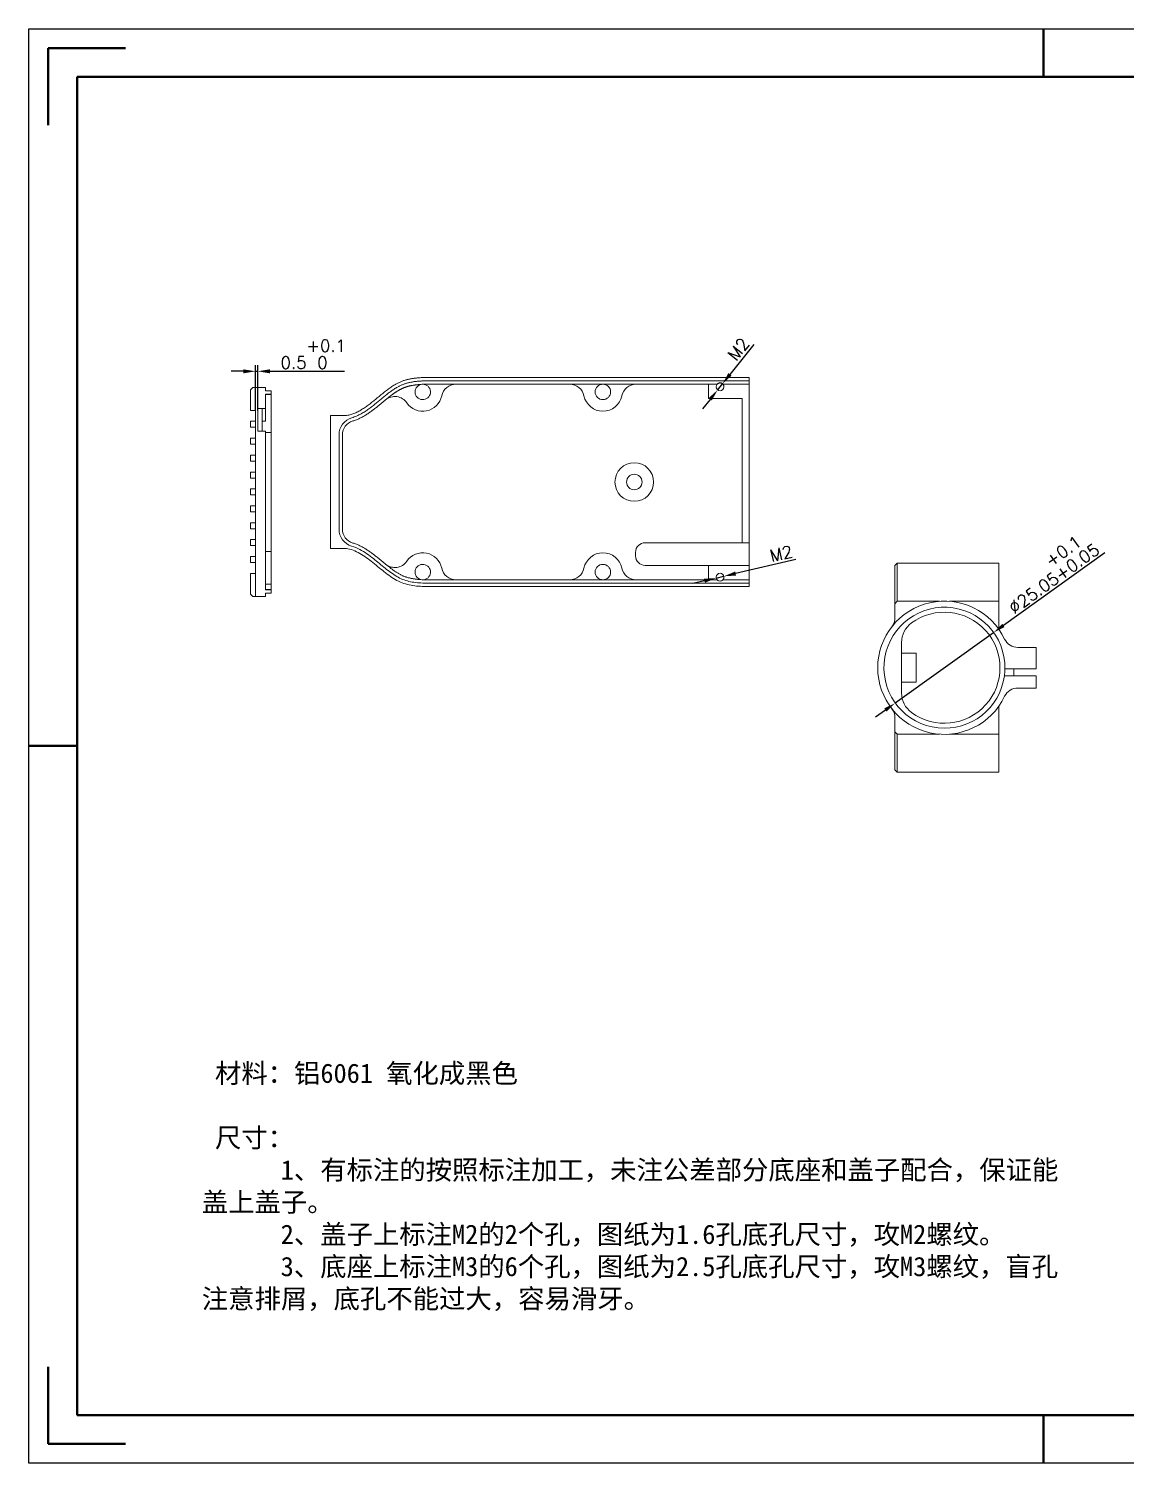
# Model space of a CAD drawing. Header units: millimetres. Extents: x 1827 to 2247, y 1064 to 1361.
# Drawn here: x 1826.6 to 2053.6, y 1064 to 1361 of the extents above; entities that cross this region are included whole.
import ezdxf

# ---------------------------------------------------------------- set-up
doc = ezdxf.new("R2010")
doc.units = ezdxf.units.MM
for name, color, linetype, lineweight in [('6标注层', 3, 'Continuous', 25), ('总内框线', 7, 'Continuous', 50), ('总外框线', 7, 'Continuous', 30)]:
    doc.layers.add(name, color=color, linetype=linetype, lineweight=lineweight)
doc.styles.get("Standard").update_dxf_attribs({"font": 'txt', "bigfont": 'gbcbig.shx'})
doc.dimstyles.new('ISO-25', dxfattribs={"dimtxt": 2.5, "dimasz": 2.5, "dimexe": 1.25, "dimexo": 0, "dimtad": 1, "dimdsep": 46, "dimtxsty": 'Standard', "dimcen": 2.5, "dimadec": 0, "dimazin": 0, "dimtfac": 1, "dimtmove": 0, "dimatfit": 3, "dimfxl": 1, "dimarcsym": 0})

# ---------------------------------------------------------------- blocks, each defined once
blk = doc.blocks.new('*D7')
at = {"layer": '6标注层', "color": 0, "lineweight": -2}
for p, q in [((1871.03, 1290.05), (1868.53, 1290.05)), ((1873.53, 1281.96), (1873.53, 1291.3)), ((1873.53, 1290.05), (1874.03, 1290.05)), ((1874.03, 1281.96), (1874.03, 1291.3)), ((1876.53, 1290.05), (1891.95, 1290.05))]:
    blk.add_line(p, q, dxfattribs=at)
at = {"layer": '6标注层', "color": 0}
for points in [[(1871.03, 1290.46), (1871.03, 1289.63), (1873.53, 1290.05)], [(1876.53, 1290.46), (1876.53, 1289.63), (1874.03, 1290.05)]]:
    blk.add_solid(points, dxfattribs=at)
at = {"layer": 'Defpoints', "color": 0}
for p in [(1874.03, 1290.05), (1873.53, 1281.96), (1874.03, 1281.96)]:
    blk.add_point(p, dxfattribs=at)
at = {"layer": '6标注层', "color": 0, "insert": (1885.49, 1293.59), "char_height": 2.5, "attachment_point": 5}
blk.add_mtext('0.5\\S+0.1^  0;', dxfattribs=at)
blk = doc.blocks.new('*D8')
at = {"layer": '6标注层', "color": 0, "lineweight": -2}
for p, q in [((1976.66, 1295.62), (1971.74, 1289.42)), ((1969.2, 1286.2), (1970.19, 1287.46)), ((1967.64, 1284.24), (1966.09, 1282.29))]:
    blk.add_line(p, q, dxfattribs=at)
blk.add_arc((1969.69, 1286.83), 0.8, 43.4325, 141.1264, dxfattribs=at)
at = {"layer": '6标注层', "color": 0}
for points in [[(1971.42, 1289.68), (1972.07, 1289.16), (1970.19, 1287.46)], [(1967.32, 1284.5), (1967.97, 1283.99), (1969.2, 1286.2)]]:
    blk.add_solid(points, dxfattribs=at)
at = {"layer": 'Defpoints', "color": 0}
for p in [(1969.2, 1286.2), (1970.19, 1287.46)]:
    blk.add_point(p, dxfattribs=at)
at = {"layer": '6标注层', "color": 0, "insert": (1973.51, 1294.66), "char_height": 2.5, "attachment_point": 5, "rotation": 51.6017}
blk.add_mtext('M2', dxfattribs=at)
blk = doc.blocks.new('*D9')
at = {"layer": '6标注层', "color": 0, "lineweight": -2}
for p, q in [((1985.38, 1251.09), (1972.91, 1248.18)), ((1968.91, 1247.25), (1970.47, 1247.61)), ((1966.48, 1246.68), (1964.05, 1246.11))]:
    blk.add_line(p, q, dxfattribs=at)
at = {"layer": '6标注层', "color": 0}
for points in [[(1972.81, 1248.59), (1973, 1247.77), (1970.47, 1247.61)], [(1966.38, 1247.09), (1966.57, 1246.28), (1968.91, 1247.25)]]:
    blk.add_solid(points, dxfattribs=at)
at = {"layer": 'Defpoints', "color": 0}
for p in [(1970.47, 1247.61), (1968.91, 1247.25)]:
    blk.add_point(p, dxfattribs=at)
at = {"layer": '6标注层', "color": 0, "insert": (1982.32, 1252.3), "char_height": 2.5, "attachment_point": 5, "rotation": 13.1328}
blk.add_mtext('M2', dxfattribs=at)
blk = doc.blocks.new('*D10')
at = {"layer": '6标注层', "color": 0, "lineweight": -2}
for p, q in [((2049.32, 1252.5), (2028.33, 1237.44)), ((2005.95, 1221.38), (2026.3, 1235.98)), ((2003.91, 1219.92), (2001.88, 1218.46))]:
    blk.add_line(p, q, dxfattribs=at)
at = {"layer": '6标注层', "color": 0}
for points in [[(2028.09, 1237.78), (2028.57, 1237.1), (2026.3, 1235.98)], [(2003.67, 1220.26), (2004.16, 1219.58), (2005.95, 1221.38)]]:
    blk.add_solid(points, dxfattribs=at)
at = {"layer": 'Defpoints', "color": 0}
for p in [(2026.3, 1235.98), (2005.95, 1221.38)]:
    blk.add_point(p, dxfattribs=at)
at = {"layer": '6标注层', "color": 0, "insert": (2037.78, 1248.58), "char_height": 2.5, "attachment_point": 5, "rotation": 35.6596}
blk.add_mtext('∅25.05\\S+0.1^ +0.05;', dxfattribs=at)

msp = doc.modelspace()

# ---------------------------------------------------------------- linework, layer by layer
at = {"linetype": 'Continuous', "lineweight": 18}
for p, q in [((1873.03, 1286.727), (1872.53, 1286.227)), ((1872.53, 1281.959), (1872.53, 1286.227)), ((1873.03, 1286.727), (1873.53, 1286.727)), ((1873.53, 1286.727), (1875.63, 1286.727)), ((1873.53, 1286.727), (1873.53, 1281.959)), ((1875.63, 1286.027), (1875.63, 1286.727)), ((1876.78, 1286.027), (1875.63, 1286.027)), ((1876.78, 1285.327), (1876.78, 1286.027)), ((1908.164, 1287.381), (1969.112, 1287.381)), ((1975.693, 1288.781), (1910.443, 1288.781)), ((1975.693, 1288.081), (1910.443, 1288.081)), ((1967.293, 1287.381), (1967.293, 1284.395)), ((1970.274, 1287.381), (1975.693, 1287.381)), ((1975.693, 1288.781), (1975.693, 1288.081)), ((1975.693, 1288.081), (1975.693, 1287.381)), ((1975.693, 1254.567), (1975.693, 1287.381)), ((1875.63, 1285.327), (1875.63, 1282.341)), ((1875.63, 1285.327), (1876.78, 1285.327)), ((1876.78, 1285.327), (1876.78, 1285.275)), ((1967.293, 1284.395), (1974.293, 1284.395)), ((1974.293, 1284.395), (1974.293, 1254.567)), ((1872.53, 1281.959), (1873.53, 1281.959)), ((1873.53, 1279.695), (1873.53, 1281.959)), ((1874.03, 1282.341), (1874.03, 1277.641)), ((1875.63, 1282.341), (1874.03, 1282.341)), ((1874.93, 1282.341), (1874.93, 1280.341)), ((1874.93, 1279.641), (1874.93, 1280.341)), ((1875.63, 1279.727), (1875.63, 1282.341)), ((1892.079, 1280.893), (1889.043, 1280.893)), ((1889.043, 1280.893), (1889.043, 1253.369)), ((1893.496, 1280.434), (1893.496, 1280.435)), ((1872.53, 1279.695), (1873.53, 1279.695)), ((1872.53, 1278.459), (1872.53, 1279.695)), ((1873.53, 1278.459), (1872.53, 1278.459)), ((1873.53, 1279.695), (1873.53, 1278.459)), ((1873.53, 1276.195), (1873.53, 1278.459)), ((1874.03, 1277.641), (1875.63, 1277.641)), ((1874.93, 1279.727), (1875.63, 1279.727)), ((1874.93, 1279.641), (1874.93, 1277.641)), ((1875.63, 1277.641), (1875.63, 1244.827)), ((1875.63, 1277.377), (1876.78, 1277.377)), ((1876.78, 1274.832), (1876.78, 1277.709)), ((1872.53, 1276.195), (1873.53, 1276.195)), ((1872.53, 1274.959), (1872.53, 1276.195)), ((1873.53, 1274.959), (1872.53, 1274.959)), ((1873.53, 1276.195), (1873.53, 1274.959)), ((1873.53, 1272.695), (1873.53, 1274.959)), ((1876.78, 1274.832), (1876.78, 1255.322)), ((1890.843, 1276.886), (1890.843, 1257.376)), ((1891.543, 1257.376), (1891.543, 1276.886)), ((1872.53, 1272.695), (1873.53, 1272.695)), ((1872.53, 1271.459), (1872.53, 1272.695)), ((1873.53, 1271.459), (1872.53, 1271.459)), ((1873.53, 1272.695), (1873.53, 1271.459)), ((1873.53, 1269.195), (1873.53, 1271.459)), ((1872.53, 1269.195), (1873.53, 1269.195)), ((1872.53, 1267.959), (1872.53, 1269.195)), ((1873.53, 1269.195), (1873.53, 1267.959)), ((1873.53, 1267.959), (1872.53, 1267.959)), ((1872.53, 1265.695), (1873.53, 1265.695)), ((1872.53, 1264.459), (1872.53, 1265.695)), ((1873.53, 1265.695), (1873.53, 1267.959)), ((1873.53, 1265.695), (1873.53, 1264.459)), ((1873.53, 1264.459), (1872.53, 1264.459)), ((1873.53, 1262.195), (1873.53, 1264.459)), ((1872.53, 1262.195), (1873.53, 1262.195)), ((1872.53, 1260.959), (1872.53, 1262.195)), ((1873.53, 1260.959), (1872.53, 1260.959)), ((1873.53, 1262.195), (1873.53, 1260.959)), ((1873.53, 1258.695), (1873.53, 1260.959)), ((1872.53, 1258.695), (1873.53, 1258.695)), ((1872.53, 1257.459), (1872.53, 1258.695)), ((1873.53, 1257.459), (1872.53, 1257.459)), ((1873.53, 1258.695), (1873.53, 1257.459)), ((1873.53, 1255.195), (1873.53, 1257.459)), ((1872.53, 1255.195), (1873.53, 1255.195)), ((1872.53, 1253.959), (1872.53, 1255.195)), ((1873.53, 1253.959), (1872.53, 1253.959)), ((1873.53, 1255.195), (1873.53, 1253.959)), ((1873.53, 1251.695), (1873.53, 1253.959)), ((1876.78, 1252.445), (1876.78, 1255.322)), ((1889.043, 1253.369), (1892.079, 1253.369)), ((1954.193, 1254.567), (1974.293, 1254.567)), ((1974.293, 1254.567), (1975.693, 1254.567)), ((1975.693, 1249.867), (1975.693, 1254.567)), ((1872.53, 1251.695), (1873.53, 1251.695)), ((1872.53, 1250.459), (1872.53, 1251.695)), ((1873.53, 1250.459), (1872.53, 1250.459)), ((1873.53, 1251.695), (1873.53, 1250.459)), ((1873.53, 1248.195), (1873.53, 1250.459)), ((1876.78, 1252.776), (1875.63, 1252.776)), ((1952.193, 1252.567), (1952.193, 1251.867)), ((1872.53, 1243.927), (1872.53, 1248.195)), ((1872.53, 1248.195), (1873.53, 1248.195)), ((1873.53, 1248.195), (1873.53, 1243.427)), ((1967.293, 1249.867), (1954.193, 1249.867)), ((1967.293, 1249.867), (1975.693, 1249.867)), ((1967.293, 1249.867), (1967.293, 1246.881)), ((1975.693, 1246.881), (1975.693, 1249.867)), ((1876.78, 1245.992), (1875.63, 1245.992)), ((1876.78, 1244.878), (1875.63, 1244.878)), ((1876.78, 1244.827), (1875.63, 1244.827)), ((1876.78, 1244.878), (1876.78, 1244.827)), ((1876.78, 1244.127), (1876.78, 1244.827)), ((1969.112, 1246.881), (1908.164, 1246.881)), ((1910.443, 1246.181), (1975.693, 1246.181)), ((1910.443, 1245.481), (1975.693, 1245.481)), ((1975.693, 1246.881), (1970.274, 1246.881)), ((1975.693, 1246.881), (1975.693, 1246.181)), ((1975.693, 1246.181), (1975.693, 1245.481)), ((1872.53, 1243.927), (1873.03, 1243.427)), ((1873.53, 1243.427), (1873.03, 1243.427)), ((1873.53, 1243.427), (1875.63, 1243.427)), ((1875.63, 1243.427), (1875.63, 1244.127)), ((1876.78, 1244.127), (1875.63, 1244.127))]:
    msp.add_line(p, q, dxfattribs=at)
at = {"color": 0, "linetype": 'Continuous', "lineweight": 18}
for p, q in [((2006.372, 1250.331), (2027.372, 1250.331)), ((2006.372, 1242.443), (2005.872, 1241.943)), ((2005.872, 1241.943), (2005.872, 1242.006)), ((2005.872, 1239.009), (2005.872, 1241.943)), ((2006.372, 1242.443), (2015.095, 1242.443)), ((2017.148, 1242.443), (2027.372, 1242.443)), ((2027.372, 1242.443), (2027.372, 1236.673)), ((2007.272, 1233.918), (2007.272, 1223.444)), ((2032.122, 1232.881), (2031.301, 1232.881)), ((2035.122, 1232.881), (2032.122, 1232.881)), ((2035.122, 1228.481), (2035.122, 1232.881)), ((2010.272, 1231.681), (2007.272, 1231.681)), ((2010.272, 1231.681), (2010.272, 1231.634)), ((2010.272, 1231.634), (2010.272, 1225.681)), ((2028.531, 1226.981), (2032.122, 1226.981)), ((2028.645, 1228.481), (2032.122, 1228.481)), ((2030.472, 1228.481), (2030.472, 1226.981)), ((2035.122, 1228.481), (2032.122, 1228.481)), ((2032.122, 1226.981), (2035.122, 1226.981)), ((2035.122, 1224.481), (2035.122, 1226.981)), ((2010.272, 1225.681), (2007.272, 1225.681)), ((2031.301, 1224.481), (2032.122, 1224.481)), ((2035.122, 1224.481), (2032.122, 1224.481)), ((2027.372, 1220.689), (2027.372, 1214.919)), ((2005.872, 1215.419), (2005.872, 1218.352)), ((2005.872, 1215.356), (2005.872, 1215.419)), ((2005.872, 1215.419), (2006.372, 1214.919)), ((2006.372, 1214.919), (2015.095, 1214.919)), ((2017.148, 1214.919), (2027.372, 1214.919)), ((2006.372, 1207.031), (2027.372, 1207.031))]:
    msp.add_line(p, q, dxfattribs=at)
at = {"linetype": 'Continuous', "lineweight": 18}
for points in [[(1902.584, 1287.381), (1902.386, 1287.266), (1902.189, 1287.148), (1901.992, 1287.025), (1901.797, 1286.899), (1901.603, 1286.769), (1901.41, 1286.636), (1901.217, 1286.5), (1901.025, 1286.361), (1900.834, 1286.219), (1900.644, 1286.075), (1900.454, 1285.929), (1900.265, 1285.781), (1900.076, 1285.632), (1899.887, 1285.48), (1899.699, 1285.328), (1899.511, 1285.175), (1899.323, 1285.02), (1899.136, 1284.866), (1898.949, 1284.71), (1898.761, 1284.555), (1898.574, 1284.4), (1898.386, 1284.246), (1898.198, 1284.092), (1898.011, 1283.938), (1897.822, 1283.786), (1897.634, 1283.635), (1897.445, 1283.486), (1897.255, 1283.338), (1897.065, 1283.192), (1896.875, 1283.049), (1896.684, 1282.908), (1896.492, 1282.769), (1896.299, 1282.633), (1896.106, 1282.501), (1895.911, 1282.372), (1895.716, 1282.246), (1895.519, 1282.124), (1895.322, 1282.006), (1895.123, 1281.893), (1894.923, 1281.784), (1894.722, 1281.679), (1894.52, 1281.58), (1894.316, 1281.485), (1894.111, 1281.396), (1893.904, 1281.313), (1893.696, 1281.235), (1893.486, 1281.164), (1893.274, 1281.099), (1893.061, 1281.04), (1892.845, 1280.988)], [(1902.928, 1286.771), (1902.75, 1286.669), (1902.574, 1286.563), (1902.399, 1286.455), (1902.225, 1286.344), (1902.053, 1286.231), (1901.881, 1286.115), (1901.711, 1285.996), (1901.542, 1285.875), (1901.373, 1285.752), (1901.205, 1285.627), (1901.037, 1285.5), (1900.87, 1285.371), (1900.703, 1285.24), (1900.536, 1285.107), (1900.368, 1284.973), (1900.201, 1284.838), (1900.033, 1284.701), (1899.865, 1284.563), (1899.697, 1284.423), (1899.527, 1284.283), (1899.357, 1284.142), (1899.186, 1284), (1899.014, 1283.857), (1898.84, 1283.713), (1898.665, 1283.57), (1898.489, 1283.425), (1898.312, 1283.281), (1898.133, 1283.137), (1897.953, 1282.994), (1897.771, 1282.851), (1897.587, 1282.708), (1897.402, 1282.567), (1897.214, 1282.427), (1897.024, 1282.288), (1896.831, 1282.15), (1896.636, 1282.014), (1896.437, 1281.88), (1896.236, 1281.748), (1896.031, 1281.618), (1895.822, 1281.489), (1895.609, 1281.364), (1895.391, 1281.241), (1895.17, 1281.122), (1894.944, 1281.008), (1894.713, 1280.898), (1894.479, 1280.793), (1894.24, 1280.694), (1893.996, 1280.6), (1893.748, 1280.514), (1893.496, 1280.435)], [(1903.37, 1286.216), (1903.33, 1286.194), (1903.29, 1286.171), (1903.249, 1286.148), (1903.209, 1286.125), (1903.169, 1286.102), (1903.128, 1286.079), (1903.088, 1286.055), (1903.048, 1286.031), (1903.007, 1286.007), (1902.967, 1285.983), (1902.926, 1285.958), (1902.886, 1285.933), (1902.845, 1285.908), (1902.805, 1285.882), (1902.764, 1285.857), (1902.723, 1285.831), (1902.683, 1285.805), (1902.642, 1285.779), (1902.601, 1285.752), (1902.561, 1285.726), (1902.52, 1285.699), (1902.479, 1285.671), (1902.438, 1285.644), (1902.398, 1285.617), (1902.357, 1285.589), (1902.316, 1285.561), (1902.275, 1285.533), (1902.234, 1285.504), (1902.193, 1285.476), (1902.152, 1285.447), (1902.111, 1285.418), (1902.07, 1285.389), (1902.029, 1285.359), (1901.988, 1285.33), (1901.947, 1285.3), (1901.905, 1285.27), (1901.864, 1285.24), (1901.823, 1285.21), (1901.782, 1285.179), (1901.741, 1285.149), (1901.699, 1285.118), (1901.658, 1285.087), (1901.617, 1285.056), (1901.575, 1285.025), (1901.534, 1284.993), (1901.492, 1284.962), (1901.451, 1284.93), (1901.409, 1284.898), (1901.368, 1284.866), (1901.326, 1284.834)], [(1910.443, 1288.781), (1910.279, 1288.781), (1910.114, 1288.781), (1909.949, 1288.78), (1909.785, 1288.78), (1909.62, 1288.779), (1909.456, 1288.778), (1909.291, 1288.777), (1909.127, 1288.775), (1908.963, 1288.773), (1908.799, 1288.769), (1908.635, 1288.766), (1908.472, 1288.761), (1908.308, 1288.756), (1908.145, 1288.75), (1907.982, 1288.743), (1907.82, 1288.735), (1907.658, 1288.725), (1907.496, 1288.715), (1907.334, 1288.703), (1907.173, 1288.691), (1907.012, 1288.676), (1906.851, 1288.661), (1906.691, 1288.644), (1906.532, 1288.625), (1906.372, 1288.605), (1906.214, 1288.583), (1906.055, 1288.559), (1905.897, 1288.533), (1905.74, 1288.506), (1905.583, 1288.476), (1905.427, 1288.445), (1905.271, 1288.411), (1905.116, 1288.376), (1904.962, 1288.338), (1904.808, 1288.297), (1904.655, 1288.255), (1904.502, 1288.21), (1904.35, 1288.162), (1904.199, 1288.112), (1904.048, 1288.059), (1903.899, 1288.004), (1903.75, 1287.945), (1903.601, 1287.884), (1903.454, 1287.82), (1903.307, 1287.753), (1903.161, 1287.684), (1903.016, 1287.612), (1902.871, 1287.537), (1902.728, 1287.46), (1902.584, 1287.381)], [(1910.443, 1288.081), (1910.277, 1288.081), (1910.111, 1288.081), (1909.946, 1288.08), (1909.78, 1288.08), (1909.614, 1288.079), (1909.449, 1288.078), (1909.284, 1288.077), (1909.119, 1288.075), (1908.955, 1288.072), (1908.791, 1288.069), (1908.627, 1288.065), (1908.464, 1288.061), (1908.302, 1288.055), (1908.14, 1288.049), (1907.979, 1288.042), (1907.818, 1288.034), (1907.658, 1288.025), (1907.5, 1288.014), (1907.342, 1288.003), (1907.185, 1287.99), (1907.028, 1287.976), (1906.873, 1287.96), (1906.719, 1287.943), (1906.566, 1287.924), (1906.415, 1287.904), (1906.264, 1287.882), (1906.114, 1287.858), (1905.965, 1287.833), (1905.817, 1287.805), (1905.67, 1287.776), (1905.523, 1287.745), (1905.378, 1287.712), (1905.234, 1287.677), (1905.09, 1287.64), (1904.948, 1287.601), (1904.806, 1287.56), (1904.665, 1287.517), (1904.526, 1287.472), (1904.387, 1287.426), (1904.249, 1287.377), (1904.112, 1287.326), (1903.977, 1287.273), (1903.842, 1287.217), (1903.708, 1287.16), (1903.576, 1287.101), (1903.444, 1287.039), (1903.313, 1286.975), (1903.184, 1286.91), (1903.055, 1286.841), (1902.928, 1286.771)], [(1903.37, 1286.216), (1903.45, 1286.259), (1903.53, 1286.302), (1903.611, 1286.344), (1903.693, 1286.385), (1903.774, 1286.425), (1903.856, 1286.464), (1903.937, 1286.502), (1904.019, 1286.539), (1904.1, 1286.575), (1904.182, 1286.61), (1904.263, 1286.643), (1904.344, 1286.675), (1904.426, 1286.706), (1904.507, 1286.737), (1904.589, 1286.766), (1904.671, 1286.794), (1904.754, 1286.821), (1904.837, 1286.848), (1904.921, 1286.874), (1905.005, 1286.898), (1905.09, 1286.923), (1905.175, 1286.946), (1905.261, 1286.969), (1905.348, 1286.991), (1905.435, 1287.012), (1905.523, 1287.032), (1905.611, 1287.052), (1905.699, 1287.071), (1905.789, 1287.089), (1905.878, 1287.107), (1905.968, 1287.124), (1906.059, 1287.14), (1906.15, 1287.156), (1906.241, 1287.171), (1906.333, 1287.185), (1906.426, 1287.199), (1906.518, 1287.212), (1906.611, 1287.224), (1906.705, 1287.236), (1906.799, 1287.247), (1906.893, 1287.258), (1906.988, 1287.268), (1907.083, 1287.277), (1907.179, 1287.286), (1907.275, 1287.294), (1907.371, 1287.302), (1907.468, 1287.31), (1907.565, 1287.317), (1907.663, 1287.323), (1907.761, 1287.329)], [(1876.78, 1285.275), (1875.63, 1285.275)], [(1876.78, 1282.769), (1876.78, 1282.866), (1876.78, 1282.962), (1876.78, 1283.056), (1876.78, 1283.149), (1876.78, 1283.24), (1876.78, 1283.33), (1876.78, 1283.418), (1876.78, 1283.504), (1876.78, 1283.588), (1876.78, 1283.67), (1876.78, 1283.751), (1876.78, 1283.829), (1876.78, 1283.905), (1876.78, 1283.979), (1876.78, 1284.051), (1876.78, 1284.12), (1876.78, 1284.188), (1876.78, 1284.252), (1876.78, 1284.315), (1876.78, 1284.375), (1876.78, 1284.432), (1876.78, 1284.487), (1876.78, 1284.539), (1876.78, 1284.589), (1876.78, 1284.637), (1876.78, 1284.682), (1876.78, 1284.726), (1876.78, 1284.767), (1876.78, 1284.807), (1876.78, 1284.845), (1876.78, 1284.881), (1876.78, 1284.916), (1876.78, 1284.948), (1876.78, 1284.979), (1876.78, 1285.009), (1876.78, 1285.036), (1876.78, 1285.062), (1876.78, 1285.087), (1876.78, 1285.11), (1876.78, 1285.131), (1876.78, 1285.151), (1876.78, 1285.17), (1876.78, 1285.187), (1876.78, 1285.203), (1876.78, 1285.218), (1876.78, 1285.232), (1876.78, 1285.244), (1876.78, 1285.256), (1876.78, 1285.266), (1876.78, 1285.275)], [(1901.326, 1284.834), (1901.192, 1284.73), (1901.058, 1284.624), (1900.923, 1284.517), (1900.788, 1284.408), (1900.653, 1284.299), (1900.517, 1284.188), (1900.381, 1284.077), (1900.244, 1283.965), (1900.107, 1283.852), (1899.969, 1283.738), (1899.831, 1283.624), (1899.693, 1283.509), (1899.554, 1283.394), (1899.414, 1283.278), (1899.274, 1283.163), (1899.133, 1283.047), (1898.991, 1282.931), (1898.849, 1282.816), (1898.706, 1282.7), (1898.562, 1282.585), (1898.418, 1282.47), (1898.273, 1282.356), (1898.127, 1282.242), (1897.98, 1282.129), (1897.832, 1282.016), (1897.683, 1281.905), (1897.533, 1281.794), (1897.382, 1281.685), (1897.23, 1281.576), (1897.077, 1281.469), (1896.922, 1281.363), (1896.766, 1281.259), (1896.609, 1281.156), (1896.451, 1281.055), (1896.291, 1280.955), (1896.13, 1280.858), (1895.967, 1280.762), (1895.803, 1280.669), (1895.637, 1280.578), (1895.469, 1280.489), (1895.3, 1280.403), (1895.129, 1280.319), (1894.956, 1280.238), (1894.782, 1280.161), (1894.605, 1280.086), (1894.427, 1280.014), (1894.247, 1279.946), (1894.064, 1279.881), (1893.88, 1279.82), (1893.694, 1279.763)], [(1876.78, 1277.709), (1876.78, 1277.766), (1876.78, 1277.827), (1876.78, 1277.892), (1876.78, 1277.96), (1876.78, 1278.031), (1876.78, 1278.106), (1876.78, 1278.183), (1876.78, 1278.264), (1876.78, 1278.347), (1876.78, 1278.433), (1876.78, 1278.522), (1876.78, 1278.612), (1876.78, 1278.706), (1876.78, 1278.801), (1876.78, 1278.898), (1876.78, 1278.997), (1876.78, 1279.098), (1876.78, 1279.201), (1876.78, 1279.305), (1876.78, 1279.41), (1876.78, 1279.517), (1876.78, 1279.625), (1876.78, 1279.735), (1876.78, 1279.845), (1876.78, 1279.956), (1876.78, 1280.069), (1876.78, 1280.181), (1876.78, 1280.295), (1876.78, 1280.409), (1876.78, 1280.524), (1876.78, 1280.639), (1876.78, 1280.754), (1876.78, 1280.869), (1876.78, 1280.985), (1876.78, 1281.1), (1876.78, 1281.215), (1876.78, 1281.331), (1876.78, 1281.445), (1876.78, 1281.56), (1876.78, 1281.674), (1876.78, 1281.787), (1876.78, 1281.9), (1876.78, 1282.012), (1876.78, 1282.124), (1876.78, 1282.234), (1876.78, 1282.343), (1876.78, 1282.452), (1876.78, 1282.559), (1876.78, 1282.664), (1876.78, 1282.769)], [(1892.845, 1280.988), (1892.841, 1280.987), (1892.837, 1280.986), (1892.833, 1280.985), (1892.829, 1280.985), (1892.825, 1280.984), (1892.821, 1280.983), (1892.817, 1280.982), (1892.813, 1280.981), (1892.809, 1280.98), (1892.805, 1280.979), (1892.801, 1280.979), (1892.797, 1280.978), (1892.794, 1280.977), (1892.79, 1280.976), (1892.786, 1280.975), (1892.782, 1280.974), (1892.778, 1280.973), (1892.774, 1280.973), (1892.77, 1280.972), (1892.766, 1280.971), (1892.762, 1280.97), (1892.758, 1280.969), (1892.754, 1280.968), (1892.75, 1280.967), (1892.746, 1280.967), (1892.742, 1280.966), (1892.738, 1280.965), (1892.734, 1280.964), (1892.73, 1280.963), (1892.726, 1280.963), (1892.722, 1280.962), (1892.718, 1280.961), (1892.714, 1280.96), (1892.71, 1280.959), (1892.706, 1280.958), (1892.702, 1280.958), (1892.698, 1280.957), (1892.694, 1280.956), (1892.69, 1280.955), (1892.686, 1280.954), (1892.682, 1280.954), (1892.678, 1280.953), (1892.674, 1280.952), (1892.67, 1280.951), (1892.666, 1280.951), (1892.662, 1280.95), (1892.658, 1280.949), (1892.654, 1280.948), (1892.65, 1280.947), (1892.646, 1280.947)], [(1893.439, 1253.844), (1893.883, 1253.705), (1894.312, 1253.544), (1894.727, 1253.364), (1895.128, 1253.168), (1895.517, 1252.959), (1895.892, 1252.738), (1896.254, 1252.509), (1896.607, 1252.273), (1896.951, 1252.03), (1897.286, 1251.782), (1897.614, 1251.532), (1897.936, 1251.279), (1898.253, 1251.026), (1898.566, 1250.773), (1898.875, 1250.519), (1899.181, 1250.267), (1899.485, 1250.016), (1899.787, 1249.768), (1900.086, 1249.522), (1900.385, 1249.281), (1900.682, 1249.044), (1900.979, 1248.813), (1901.275, 1248.587), (1901.572, 1248.369), (1901.869, 1248.158), (1902.167, 1247.955), (1902.466, 1247.763), (1902.767, 1247.581), (1903.07, 1247.41), (1903.376, 1247.251), (1903.686, 1247.105), (1904, 1246.972), (1904.319, 1246.852), (1904.644, 1246.744), (1904.973, 1246.647), (1905.307, 1246.561), (1905.646, 1246.486), (1905.991, 1246.422), (1906.34, 1246.367), (1906.696, 1246.321), (1907.056, 1246.284), (1907.421, 1246.254), (1907.79, 1246.23), (1908.163, 1246.212), (1908.538, 1246.199), (1908.916, 1246.19), (1909.296, 1246.185), (1909.678, 1246.182), (1910.06, 1246.181), (1910.443, 1246.181)], [(1893.694, 1254.499), (1893.88, 1254.441), (1894.064, 1254.381), (1894.245, 1254.316), (1894.425, 1254.248), (1894.603, 1254.177), (1894.779, 1254.102), (1894.954, 1254.024), (1895.126, 1253.944), (1895.297, 1253.86), (1895.466, 1253.774), (1895.633, 1253.686), (1895.799, 1253.595), (1895.963, 1253.502), (1896.125, 1253.407), (1896.286, 1253.31), (1896.445, 1253.21), (1896.604, 1253.11), (1896.76, 1253.007), (1896.916, 1252.903), (1897.07, 1252.797), (1897.223, 1252.69), (1897.375, 1252.582), (1897.525, 1252.473), (1897.675, 1252.363), (1897.824, 1252.251), (1897.971, 1252.139), (1898.118, 1252.026), (1898.264, 1251.913), (1898.409, 1251.799), (1898.553, 1251.684), (1898.696, 1251.569), (1898.839, 1251.454), (1898.981, 1251.338), (1899.122, 1251.223), (1899.263, 1251.108), (1899.403, 1250.992), (1899.542, 1250.877), (1899.681, 1250.762), (1899.82, 1250.648), (1899.957, 1250.534), (1900.095, 1250.42), (1900.232, 1250.307), (1900.368, 1250.195), (1900.504, 1250.084), (1900.64, 1249.974), (1900.775, 1249.864), (1900.91, 1249.756), (1901.044, 1249.649), (1901.178, 1249.543), (1901.312, 1249.439)], [(1876.78, 1247.373), (1876.78, 1247.478), (1876.78, 1247.584), (1876.78, 1247.691), (1876.78, 1247.799), (1876.78, 1247.909), (1876.78, 1248.019), (1876.78, 1248.131), (1876.78, 1248.243), (1876.78, 1248.356), (1876.78, 1248.47), (1876.78, 1248.584), (1876.78, 1248.699), (1876.78, 1248.814), (1876.78, 1248.929), (1876.78, 1249.045), (1876.78, 1249.16), (1876.78, 1249.276), (1876.78, 1249.392), (1876.78, 1249.507), (1876.78, 1249.623), (1876.78, 1249.737), (1876.78, 1249.852), (1876.78, 1249.966), (1876.78, 1250.079), (1876.78, 1250.191), (1876.78, 1250.303), (1876.78, 1250.413), (1876.78, 1250.523), (1876.78, 1250.631), (1876.78, 1250.739), (1876.78, 1250.845), (1876.78, 1250.949), (1876.78, 1251.052), (1876.78, 1251.153), (1876.78, 1251.252), (1876.78, 1251.35), (1876.78, 1251.445), (1876.78, 1251.539), (1876.78, 1251.63), (1876.78, 1251.719), (1876.78, 1251.805), (1876.78, 1251.888), (1876.78, 1251.969), (1876.78, 1252.047), (1876.78, 1252.122), (1876.78, 1252.193), (1876.78, 1252.262), (1876.78, 1252.326), (1876.78, 1252.387), (1876.78, 1252.445)], [(1892.646, 1253.315), (1893.022, 1253.231), (1893.392, 1253.127), (1893.757, 1253.004), (1894.117, 1252.863), (1894.472, 1252.704), (1894.824, 1252.53), (1895.171, 1252.342), (1895.515, 1252.14), (1895.855, 1251.926), (1896.193, 1251.701), (1896.528, 1251.467), (1896.86, 1251.224), (1897.191, 1250.973), (1897.52, 1250.717), (1897.848, 1250.455), (1898.174, 1250.19), (1898.5, 1249.922), (1898.826, 1249.653), (1899.151, 1249.383), (1899.477, 1249.115), (1899.803, 1248.849), (1900.131, 1248.586), (1900.459, 1248.328), (1900.789, 1248.076), (1901.121, 1247.831), (1901.456, 1247.593), (1901.792, 1247.366), (1902.132, 1247.149), (1902.475, 1246.943), (1902.821, 1246.751), (1903.171, 1246.573), (1903.525, 1246.41), (1903.884, 1246.263), (1904.247, 1246.133), (1904.615, 1246.018), (1904.986, 1245.918), (1905.36, 1245.831), (1905.738, 1245.756), (1906.12, 1245.693), (1906.504, 1245.64), (1906.89, 1245.597), (1907.279, 1245.562), (1907.67, 1245.535), (1908.063, 1245.515), (1908.457, 1245.501), (1908.853, 1245.491), (1909.25, 1245.485), (1909.647, 1245.482), (1910.045, 1245.481), (1910.443, 1245.481)], [(1901.312, 1249.439), (1901.438, 1249.342), (1901.563, 1249.246), (1901.689, 1249.151), (1901.814, 1249.059), (1901.938, 1248.967), (1902.063, 1248.878), (1902.187, 1248.79), (1902.312, 1248.704), (1902.435, 1248.62), (1902.559, 1248.537), (1902.682, 1248.457), (1902.805, 1248.379), (1902.928, 1248.302), (1903.051, 1248.229), (1903.173, 1248.157), (1903.295, 1248.087), (1903.417, 1248.02), (1903.538, 1247.955), (1903.66, 1247.893), (1903.781, 1247.833), (1903.902, 1247.776), (1904.022, 1247.721), (1904.143, 1247.668), (1904.264, 1247.619), (1904.385, 1247.571), (1904.507, 1247.525), (1904.63, 1247.482), (1904.755, 1247.44), (1904.88, 1247.4), (1905.007, 1247.362), (1905.135, 1247.326), (1905.264, 1247.292), (1905.393, 1247.259), (1905.525, 1247.228), (1905.657, 1247.199), (1905.79, 1247.171), (1905.924, 1247.145), (1906.059, 1247.121), (1906.195, 1247.098), (1906.333, 1247.077), (1906.471, 1247.056), (1906.61, 1247.038), (1906.751, 1247.02), (1906.892, 1247.004), (1907.034, 1246.989), (1907.178, 1246.976), (1907.322, 1246.963), (1907.467, 1246.952), (1907.613, 1246.942), (1907.76, 1246.933)], [(1876.78, 1245.992), (1876.78, 1246.014), (1876.78, 1246.036), (1876.78, 1246.059), (1876.78, 1246.082), (1876.78, 1246.105), (1876.78, 1246.129), (1876.78, 1246.152), (1876.78, 1246.176), (1876.78, 1246.201), (1876.78, 1246.225), (1876.78, 1246.25), (1876.78, 1246.275), (1876.78, 1246.3), (1876.78, 1246.325), (1876.78, 1246.351), (1876.78, 1246.377), (1876.78, 1246.403), (1876.78, 1246.429), (1876.78, 1246.455), (1876.78, 1246.482), (1876.78, 1246.509), (1876.78, 1246.536), (1876.78, 1246.564), (1876.78, 1246.591), (1876.78, 1246.619), (1876.78, 1246.647), (1876.78, 1246.675), (1876.78, 1246.703), (1876.78, 1246.732), (1876.78, 1246.761), (1876.78, 1246.79), (1876.78, 1246.819), (1876.78, 1246.848), (1876.78, 1246.878), (1876.78, 1246.907), (1876.78, 1246.937), (1876.78, 1246.967), (1876.78, 1246.998), (1876.78, 1247.028), (1876.78, 1247.059), (1876.78, 1247.089), (1876.78, 1247.12), (1876.78, 1247.151), (1876.78, 1247.183), (1876.78, 1247.214), (1876.78, 1247.246), (1876.78, 1247.277), (1876.78, 1247.309), (1876.78, 1247.341), (1876.78, 1247.373)], [(1876.78, 1245.992), (1876.78, 1245.948), (1876.78, 1245.906), (1876.78, 1245.864), (1876.78, 1245.823), (1876.78, 1245.782), (1876.78, 1245.743), (1876.78, 1245.705), (1876.78, 1245.668), (1876.78, 1245.633), (1876.78, 1245.598), (1876.78, 1245.565), (1876.78, 1245.532), (1876.78, 1245.501), (1876.78, 1245.471), (1876.78, 1245.442), (1876.78, 1245.414), (1876.78, 1245.386), (1876.78, 1245.36), (1876.78, 1245.334), (1876.78, 1245.309), (1876.78, 1245.285), (1876.78, 1245.262), (1876.78, 1245.239), (1876.78, 1245.217), (1876.78, 1245.196), (1876.78, 1245.175), (1876.78, 1245.156), (1876.78, 1245.137), (1876.78, 1245.118), (1876.78, 1245.101), (1876.78, 1245.084), (1876.78, 1245.067), (1876.78, 1245.052), (1876.78, 1245.037), (1876.78, 1245.023), (1876.78, 1245.009), (1876.78, 1244.996), (1876.78, 1244.984), (1876.78, 1244.972), (1876.78, 1244.961), (1876.78, 1244.95), (1876.78, 1244.94), (1876.78, 1244.931), (1876.78, 1244.922), (1876.78, 1244.913), (1876.78, 1244.905), (1876.78, 1244.898), (1876.78, 1244.891), (1876.78, 1244.884), (1876.78, 1244.878)]]:
    msp.add_lwpolyline(points, dxfattribs=at)
at = {"color": 0, "linetype": 'Continuous', "lineweight": 18}
for points in [[(2006.372, 1250.331), (2005.872, 1249.831)], [(2005.872, 1242.006), (2005.872, 1242.094), (2005.872, 1242.202), (2005.872, 1242.331), (2005.872, 1242.477), (2005.872, 1242.641), (2005.872, 1242.819), (2005.872, 1243.01), (2005.872, 1243.211), (2005.872, 1243.422), (2005.872, 1243.641), (2005.872, 1243.868), (2005.872, 1244.101), (2005.872, 1244.34), (2005.872, 1244.583), (2005.872, 1244.831), (2005.872, 1245.081), (2005.872, 1245.333), (2005.872, 1245.587), (2005.872, 1245.842), (2005.872, 1246.096), (2005.872, 1246.35), (2005.872, 1246.602), (2005.872, 1246.851), (2005.872, 1247.097), (2005.872, 1247.339), (2005.872, 1247.576), (2005.872, 1247.807), (2005.872, 1248.03), (2005.872, 1248.243), (2005.872, 1248.445), (2005.872, 1248.636), (2005.872, 1248.812), (2005.872, 1248.973), (2005.872, 1249.118), (2005.872, 1249.246), (2005.872, 1249.358), (2005.872, 1249.455), (2005.872, 1249.538), (2005.872, 1249.607), (2005.872, 1249.664), (2005.872, 1249.711), (2005.872, 1249.747), (2005.872, 1249.775), (2005.872, 1249.796), (2005.872, 1249.811), (2005.872, 1249.821), (2005.872, 1249.827), (2005.872, 1249.83), (2005.872, 1249.831), (2005.872, 1249.831)], [(2006.372, 1250.331), (2006.372, 1250.331), (2006.372, 1250.33), (2006.371, 1250.327), (2006.371, 1250.321), (2006.372, 1250.311), (2006.372, 1250.296), (2006.372, 1250.275), (2006.372, 1250.247), (2006.372, 1250.211), (2006.372, 1250.165), (2006.372, 1250.11), (2006.372, 1250.043), (2006.372, 1249.964), (2006.372, 1249.871), (2006.372, 1249.764), (2006.372, 1249.642), (2006.372, 1249.503), (2006.372, 1249.346), (2006.372, 1249.172), (2006.372, 1248.984), (2006.372, 1248.785), (2006.372, 1248.575), (2006.372, 1248.356), (2006.372, 1248.129), (2006.372, 1247.895), (2006.372, 1247.655), (2006.371, 1247.41), (2006.371, 1247.162), (2006.371, 1246.91), (2006.372, 1246.656), (2006.372, 1246.4), (2006.372, 1246.144), (2006.372, 1245.888), (2006.372, 1245.633), (2006.372, 1245.38), (2006.372, 1245.129), (2006.372, 1244.882), (2006.372, 1244.638), (2006.372, 1244.4), (2006.372, 1244.168), (2006.372, 1243.943), (2006.372, 1243.727), (2006.372, 1243.52), (2006.372, 1243.324), (2006.372, 1243.142), (2006.372, 1242.976), (2006.372, 1242.826), (2006.372, 1242.696), (2006.372, 1242.585), (2006.372, 1242.497)], [(2027.372, 1250.331), (2027.372, 1250.331), (2027.372, 1250.33), (2027.372, 1250.326), (2027.372, 1250.32), (2027.372, 1250.31), (2027.372, 1250.295), (2027.372, 1250.273), (2027.372, 1250.245), (2027.372, 1250.209), (2027.372, 1250.163), (2027.372, 1250.108), (2027.372, 1250.041), (2027.372, 1249.963), (2027.372, 1249.871), (2027.372, 1249.765), (2027.372, 1249.644), (2027.372, 1249.508), (2027.372, 1249.354), (2027.372, 1249.183), (2027.372, 1248.997), (2027.372, 1248.796), (2027.372, 1248.583), (2027.372, 1248.358), (2027.372, 1248.122), (2027.372, 1247.878), (2027.372, 1247.625), (2027.372, 1247.365), (2027.372, 1247.101), (2027.372, 1246.832), (2027.372, 1246.56), (2027.372, 1246.286), (2027.372, 1246.012), (2027.372, 1245.739), (2027.372, 1245.468), (2027.372, 1245.2), (2027.372, 1244.937), (2027.372, 1244.68), (2027.372, 1244.43), (2027.372, 1244.188), (2027.372, 1243.956), (2027.372, 1243.735), (2027.372, 1243.526), (2027.372, 1243.33), (2027.372, 1243.149), (2027.372, 1242.984), (2027.372, 1242.837), (2027.372, 1242.707), (2027.372, 1242.598), (2027.372, 1242.509), (2027.372, 1242.443)], [(2006.372, 1242.497), (2006.372, 1242.496), (2006.372, 1242.494), (2006.372, 1242.493), (2006.372, 1242.492), (2006.372, 1242.491), (2006.371, 1242.489), (2006.371, 1242.488), (2006.371, 1242.487), (2006.371, 1242.486), (2006.371, 1242.485), (2006.371, 1242.483), (2006.371, 1242.482), (2006.371, 1242.481), (2006.371, 1242.48), (2006.371, 1242.479), (2006.371, 1242.478), (2006.37, 1242.477), (2006.37, 1242.475), (2006.37, 1242.474), (2006.37, 1242.473), (2006.37, 1242.472), (2006.37, 1242.471), (2006.37, 1242.47), (2006.369, 1242.469), (2006.369, 1242.468), (2006.369, 1242.467), (2006.369, 1242.466), (2006.369, 1242.464), (2006.368, 1242.463), (2006.368, 1242.462), (2006.368, 1242.461), (2006.368, 1242.46), (2006.367, 1242.459), (2006.367, 1242.458), (2006.367, 1242.457), (2006.367, 1242.456), (2006.366, 1242.455), (2006.366, 1242.454), (2006.366, 1242.453), (2006.365, 1242.452), (2006.365, 1242.451), (2006.365, 1242.45), (2006.364, 1242.449), (2006.364, 1242.448), (2006.364, 1242.447), (2006.363, 1242.446), (2006.363, 1242.445), (2006.363, 1242.445), (2006.362, 1242.444), (2006.362, 1242.443)], [(2006.372, 1242.443), (2006.372, 1242.443), (2006.372, 1242.443), (2006.372, 1242.443), (2006.372, 1242.443), (2006.372, 1242.443), (2006.371, 1242.443), (2006.371, 1242.443), (2006.371, 1242.443), (2006.371, 1242.443), (2006.371, 1242.443), (2006.371, 1242.443), (2006.371, 1242.443), (2006.371, 1242.443), (2006.371, 1242.443), (2006.371, 1242.443), (2006.371, 1242.443), (2006.37, 1242.443), (2006.37, 1242.443), (2006.37, 1242.443), (2006.37, 1242.443), (2006.37, 1242.443), (2006.37, 1242.443), (2006.37, 1242.443), (2006.369, 1242.443), (2006.369, 1242.443), (2006.369, 1242.443), (2006.369, 1242.443), (2006.369, 1242.443), (2006.368, 1242.443), (2006.368, 1242.443), (2006.368, 1242.443), (2006.368, 1242.443), (2006.367, 1242.443), (2006.367, 1242.443), (2006.367, 1242.443), (2006.367, 1242.443), (2006.366, 1242.443), (2006.366, 1242.443), (2006.366, 1242.443), (2006.365, 1242.443), (2006.365, 1242.443), (2006.365, 1242.443), (2006.364, 1242.443), (2006.364, 1242.443), (2006.364, 1242.443), (2006.363, 1242.443), (2006.363, 1242.443), (2006.363, 1242.443), (2006.362, 1242.443), (2006.362, 1242.443)], [(2028.53, 1226.972), (2028.545, 1227.089), (2028.56, 1227.208), (2028.573, 1227.329), (2028.586, 1227.452), (2028.598, 1227.577), (2028.608, 1227.702), (2028.618, 1227.827), (2028.625, 1227.952), (2028.632, 1228.075), (2028.637, 1228.198), (2028.641, 1228.32), (2028.644, 1228.439), (2028.646, 1228.555), (2028.647, 1228.667), (2028.646, 1228.776), (2028.645, 1228.882), (2028.643, 1228.982), (2028.64, 1229.078), (2028.637, 1229.167), (2028.634, 1229.252), (2028.63, 1229.33), (2028.626, 1229.403), (2028.622, 1229.469), (2028.618, 1229.527), (2028.614, 1229.579), (2028.611, 1229.623), (2028.608, 1229.66), (2028.606, 1229.689), (2028.604, 1229.711), (2028.603, 1229.725), (2028.603, 1229.731), (2028.603, 1229.729), (2028.604, 1229.719), (2028.605, 1229.701), (2028.607, 1229.676), (2028.61, 1229.643), (2028.613, 1229.602), (2028.616, 1229.554), (2028.62, 1229.499), (2028.624, 1229.437), (2028.628, 1229.368), (2028.632, 1229.293), (2028.635, 1229.211), (2028.639, 1229.123), (2028.642, 1229.031), (2028.644, 1228.933), (2028.646, 1228.831), (2028.647, 1228.723), (2028.646, 1228.611), (2028.645, 1228.496)], [(2005.872, 1207.531), (2005.872, 1207.531), (2005.872, 1207.532), (2005.872, 1207.535), (2005.872, 1207.541), (2005.872, 1207.551), (2005.872, 1207.566), (2005.872, 1207.587), (2005.872, 1207.616), (2005.872, 1207.653), (2005.872, 1207.699), (2005.872, 1207.757), (2005.872, 1207.826), (2005.872, 1207.91), (2005.872, 1208.009), (2005.872, 1208.123), (2005.872, 1208.253), (2005.872, 1208.399), (2005.872, 1208.562), (2005.872, 1208.741), (2005.872, 1208.933), (2005.872, 1209.137), (2005.872, 1209.351), (2005.872, 1209.574), (2005.872, 1209.805), (2005.872, 1210.043), (2005.872, 1210.286), (2005.872, 1210.533), (2005.872, 1210.783), (2005.872, 1211.035), (2005.872, 1211.289), (2005.872, 1211.544), (2005.872, 1211.799), (2005.872, 1212.053), (2005.872, 1212.306), (2005.872, 1212.556), (2005.872, 1212.803), (2005.872, 1213.046), (2005.872, 1213.285), (2005.872, 1213.519), (2005.872, 1213.746), (2005.872, 1213.965), (2005.872, 1214.175), (2005.872, 1214.374), (2005.872, 1214.561), (2005.872, 1214.735), (2005.872, 1214.893), (2005.872, 1215.036), (2005.872, 1215.162), (2005.872, 1215.269), (2005.872, 1215.356)], [(2006.372, 1214.919), (2006.372, 1214.919), (2006.372, 1214.919), (2006.372, 1214.919), (2006.372, 1214.919), (2006.372, 1214.919), (2006.371, 1214.919), (2006.371, 1214.919), (2006.371, 1214.919), (2006.371, 1214.919), (2006.371, 1214.919), (2006.371, 1214.919), (2006.371, 1214.919), (2006.371, 1214.919), (2006.371, 1214.919), (2006.371, 1214.919), (2006.371, 1214.919), (2006.37, 1214.919), (2006.37, 1214.919), (2006.37, 1214.919), (2006.37, 1214.919), (2006.37, 1214.919), (2006.37, 1214.919), (2006.37, 1214.919), (2006.369, 1214.919), (2006.369, 1214.919), (2006.369, 1214.919), (2006.369, 1214.919), (2006.369, 1214.919), (2006.368, 1214.919), (2006.368, 1214.919), (2006.368, 1214.919), (2006.368, 1214.919), (2006.367, 1214.919), (2006.367, 1214.919), (2006.367, 1214.919), (2006.367, 1214.919), (2006.366, 1214.919), (2006.366, 1214.919), (2006.366, 1214.919), (2006.365, 1214.919), (2006.365, 1214.919), (2006.365, 1214.919), (2006.364, 1214.919), (2006.364, 1214.919), (2006.364, 1214.919), (2006.363, 1214.919), (2006.363, 1214.919), (2006.363, 1214.919), (2006.362, 1214.919), (2006.362, 1214.919)], [(2006.372, 1214.865), (2006.372, 1214.866), (2006.372, 1214.868), (2006.372, 1214.869), (2006.372, 1214.87), (2006.372, 1214.871), (2006.371, 1214.872), (2006.371, 1214.874), (2006.371, 1214.875), (2006.371, 1214.876), (2006.371, 1214.877), (2006.371, 1214.878), (2006.371, 1214.88), (2006.371, 1214.881), (2006.371, 1214.882), (2006.371, 1214.883), (2006.371, 1214.884), (2006.37, 1214.885), (2006.37, 1214.887), (2006.37, 1214.888), (2006.37, 1214.889), (2006.37, 1214.89), (2006.37, 1214.891), (2006.37, 1214.892), (2006.369, 1214.893), (2006.369, 1214.894), (2006.369, 1214.895), (2006.369, 1214.896), (2006.369, 1214.897), (2006.368, 1214.899), (2006.368, 1214.9), (2006.368, 1214.901), (2006.368, 1214.902), (2006.367, 1214.903), (2006.367, 1214.904), (2006.367, 1214.905), (2006.367, 1214.906), (2006.366, 1214.907), (2006.366, 1214.908), (2006.366, 1214.909), (2006.365, 1214.91), (2006.365, 1214.911), (2006.365, 1214.912), (2006.364, 1214.913), (2006.364, 1214.914), (2006.364, 1214.915), (2006.363, 1214.915), (2006.363, 1214.916), (2006.363, 1214.917), (2006.362, 1214.918), (2006.362, 1214.919)], [(2006.372, 1214.865), (2006.372, 1214.777), (2006.372, 1214.666), (2006.372, 1214.536), (2006.372, 1214.386), (2006.372, 1214.22), (2006.372, 1214.038), (2006.372, 1213.842), (2006.372, 1213.635), (2006.372, 1213.419), (2006.372, 1213.194), (2006.372, 1212.962), (2006.372, 1212.724), (2006.372, 1212.481), (2006.372, 1212.234), (2006.372, 1211.984), (2006.372, 1211.731), (2006.372, 1211.476), (2006.372, 1211.22), (2006.372, 1210.964), (2006.371, 1210.709), (2006.371, 1210.455), (2006.371, 1210.203), (2006.371, 1209.954), (2006.372, 1209.709), (2006.372, 1209.469), (2006.372, 1209.235), (2006.372, 1209.007), (2006.372, 1208.787), (2006.372, 1208.577), (2006.372, 1208.379), (2006.371, 1208.193), (2006.371, 1208.022), (2006.372, 1207.866), (2006.372, 1207.727), (2006.372, 1207.603), (2006.372, 1207.494), (2006.372, 1207.4), (2006.372, 1207.319), (2006.372, 1207.252), (2006.372, 1207.196), (2006.372, 1207.151), (2006.372, 1207.115), (2006.372, 1207.087), (2006.372, 1207.066), (2006.372, 1207.051), (2006.371, 1207.041), (2006.371, 1207.035), (2006.372, 1207.032), (2006.372, 1207.031), (2006.372, 1207.031)], [(2027.372, 1208.431), (2027.372, 1208.551), (2027.372, 1208.676), (2027.372, 1208.804), (2027.372, 1208.937), (2027.372, 1209.074), (2027.372, 1209.215), (2027.372, 1209.358), (2027.372, 1209.505), (2027.372, 1209.654), (2027.372, 1209.806), (2027.372, 1209.96), (2027.372, 1210.116), (2027.372, 1210.274), (2027.372, 1210.434), (2027.372, 1210.594), (2027.372, 1210.755), (2027.372, 1210.918), (2027.372, 1211.08), (2027.372, 1211.243), (2027.372, 1211.405), (2027.372, 1211.567), (2027.372, 1211.729), (2027.372, 1211.889), (2027.372, 1212.048), (2027.372, 1212.206), (2027.372, 1212.363), (2027.372, 1212.517), (2027.372, 1212.669), (2027.372, 1212.818), (2027.372, 1212.965), (2027.372, 1213.109), (2027.372, 1213.249), (2027.372, 1213.386), (2027.372, 1213.52), (2027.372, 1213.649), (2027.372, 1213.773), (2027.372, 1213.894), (2027.372, 1214.009), (2027.372, 1214.119), (2027.372, 1214.224), (2027.372, 1214.323), (2027.372, 1214.417), (2027.372, 1214.504), (2027.372, 1214.584), (2027.372, 1214.659), (2027.372, 1214.726), (2027.372, 1214.785), (2027.372, 1214.838), (2027.372, 1214.883), (2027.372, 1214.919)], [(2006.372, 1207.031), (2006.362, 1207.041), (2006.352, 1207.051), (2006.342, 1207.061), (2006.332, 1207.071), (2006.322, 1207.081), (2006.312, 1207.091), (2006.302, 1207.101), (2006.292, 1207.111), (2006.282, 1207.121), (2006.272, 1207.131), (2006.262, 1207.141), (2006.252, 1207.151), (2006.242, 1207.161), (2006.232, 1207.171), (2006.222, 1207.181), (2006.212, 1207.191), (2006.202, 1207.201), (2006.192, 1207.211), (2006.182, 1207.221), (2006.172, 1207.231), (2006.162, 1207.241), (2006.152, 1207.251), (2006.142, 1207.261), (2006.132, 1207.271), (2006.122, 1207.281), (2006.112, 1207.291), (2006.102, 1207.301), (2006.092, 1207.311), (2006.082, 1207.321), (2006.072, 1207.331), (2006.062, 1207.341), (2006.052, 1207.351), (2006.042, 1207.361), (2006.032, 1207.371), (2006.022, 1207.381), (2006.012, 1207.391), (2006.002, 1207.401), (2005.992, 1207.411), (2005.982, 1207.421), (2005.972, 1207.431), (2005.962, 1207.441), (2005.952, 1207.451), (2005.942, 1207.461), (2005.932, 1207.471), (2005.922, 1207.481), (2005.912, 1207.491), (2005.902, 1207.501), (2005.892, 1207.511), (2005.882, 1207.521), (2005.872, 1207.531)], [(2027.372, 1207.031), (2027.372, 1207.031), (2027.372, 1207.031), (2027.372, 1207.031), (2027.372, 1207.032), (2027.372, 1207.032), (2027.372, 1207.033), (2027.372, 1207.035), (2027.372, 1207.037), (2027.372, 1207.039), (2027.372, 1207.042), (2027.372, 1207.046), (2027.372, 1207.05), (2027.372, 1207.056), (2027.372, 1207.062), (2027.372, 1207.069), (2027.372, 1207.077), (2027.372, 1207.086), (2027.372, 1207.097), (2027.372, 1207.108), (2027.372, 1207.121), (2027.372, 1207.135), (2027.372, 1207.151), (2027.372, 1207.168), (2027.372, 1207.187), (2027.372, 1207.207), (2027.372, 1207.229), (2027.372, 1207.253), (2027.372, 1207.278), (2027.372, 1207.306), (2027.372, 1207.335), (2027.372, 1207.367), (2027.372, 1207.4), (2027.372, 1207.436), (2027.372, 1207.474), (2027.372, 1207.514), (2027.372, 1207.557), (2027.372, 1207.602), (2027.372, 1207.65), (2027.372, 1207.7), (2027.372, 1207.753), (2027.372, 1207.808), (2027.372, 1207.866), (2027.372, 1207.927), (2027.372, 1207.991), (2027.372, 1208.058), (2027.372, 1208.128), (2027.372, 1208.2), (2027.372, 1208.274), (2027.372, 1208.352), (2027.372, 1208.431)]]:
    msp.add_lwpolyline(points, dxfattribs=at)
at = {"linetype": 'Continuous', "lineweight": 18}
for centre, radius in [((1945.444, 1285.781), 1.6), ((1951.943, 1267.131), 4), ((1951.943, 1267.131), 1.6), ((1945.444, 1248.481), 1.6)]:
    msp.add_circle(centre, radius, dxfattribs=at)
for centre, radius, start, end in [((1908.164, 1285.781), 1.6, 104.61325, 90), ((1908.164, 1285.781), 1.6, 90, 104.57646), ((1915.023, 1284.381), 3, 90, 168.46304), ((1938.586, 1284.381), 3, 11.53696, 90), ((1952.303, 1284.381), 3, 90, 168.46304), ((1969.693, 1286.831), 0.8, 136.56746, 43.43254), ((1969.693, 1286.831), 0.8, 43.43254, 136.56746), ((1902.381, 1281.837), 3, 34.29145, 129.24817), ((1908.164, 1285.781), 4, 214.29145, 348.46304), ((1945.444, 1285.781), 4, 191.53696, 348.46304), ((1894.543, 1276.886), 3.7, 106.44651, 180.00007), ((1892.079, 1283.893), 3, 270, 280.89753), ((1894.543, 1276.886), 3, 106.44651, 180.00007), ((1894.543, 1257.376), 3.7, 179.99993, 252.63471), ((1894.543, 1257.376), 3, 179.99992, 253.55349), ((1892.079, 1250.369), 3, 79.10247, 90), ((1954.193, 1252.567), 2, 90, 180), ((1902.381, 1252.425), 3, 230.75183, 325.70855), ((1908.164, 1248.481), 4, 11.53696, 145.70855), ((1945.444, 1248.481), 4, 11.53696, 168.46304), ((1954.193, 1251.867), 2, 180, 270), ((1908.164, 1248.481), 1.6, 270, 255.38675), ((1915.023, 1249.881), 3, 191.53696, 270), ((1938.586, 1249.881), 3, 270, 348.46304), ((1952.303, 1249.881), 3, 191.53696, 270), ((1969.693, 1247.431), 0.8, 316.56746, 223.43254), ((1908.164, 1248.481), 1.6, 255.38675, 270), ((1969.693, 1247.431), 0.8, 223.43254, 316.56746)]:
    msp.add_arc(centre, radius, start, end, dxfattribs=at)
at = {"color": 0, "linetype": 'Continuous', "lineweight": 18}
for centre, radius, start, end in [((2016.122, 1228.681), 13.8, 25.37693, 334.62307), ((2016.122, 1228.681), 12.525, 359.08506, 352.19925), ((2002.872, 1239.009), 3, 322.06324, 0), ((2016.122, 1228.681), 11.5, 233.67906, 126.32094), ((2012.272, 1233.918), 5, 126.32094, 180), ((2031.301, 1235.881), 3, 205.37693, 270.00005), ((2031.301, 1221.481), 3, 89.99995, 154.62307), ((2012.272, 1223.444), 5, 180, 233.67906), ((2002.872, 1218.352), 3, 0, 37.9367)]:
    msp.add_arc(centre, radius, start, end, dxfattribs=at)
at = {"layer": '总内框线'}
for p, q in [((2036.612, 1350.978), (2036.612, 1360.978)), ((1830.612, 1356.978), (1830.612, 1340.978)), ((1830.612, 1356.978), (1846.612, 1356.978)), ((1836.612, 1073.978), (1836.612, 1350.978)), ((1836.612, 1350.978), (2236.612, 1350.978)), ((1826.612, 1212.478), (1836.612, 1212.478)), ((1830.612, 1067.978), (1830.612, 1083.978)), ((2236.612, 1073.978), (1836.612, 1073.978)), ((2036.612, 1063.978), (2036.612, 1073.978)), ((1830.612, 1067.978), (1846.612, 1067.978))]:
    msp.add_line(p, q, dxfattribs=at)
at = {"layer": '总外框线'}
for p, q in [((1826.612, 1063.978), (1826.612, 1360.978)), ((1826.612, 1360.978), (2246.612, 1360.978)), ((2246.612, 1063.978), (1826.612, 1063.978))]:
    msp.add_line(p, q, dxfattribs=at)

# ---------------------------------------------------------------- texts
at = {"layer": '6标注层', "insert": (1862.434, 1146.732), "char_height": 4, "width": 179.21976, "attachment_point": 1}
msp.add_mtext('{\\fSimSun|b0|i0|c134|p2; 材料：铝6061 氧化成黑色\\P\\P 尺寸：\\P      1、有标注的按照标注加工，未注公差部分底座和盖子配合，保证能盖上盖子。\\P      2、盖子上标注M2的2个孔，图纸为1.6孔底孔尺寸，攻M2螺纹。\\P      3、底座上标注M3的6个孔，图纸为2.5孔底孔尺寸，攻M3螺纹，盲孔注意排屑，底孔不能过大，容易滑牙。}', dxfattribs=at)

# ---------------------------------------------------------------- dimensions: what is measured, and where the dimension line sits
at = {"layer": '6标注层'}
dim = msp.add_linear_dim(base=(1874.03, 1290.046), p1=(1873.53, 1281.959), p2=(1874.03, 1281.959), dimstyle='ISO-25', override={"dimgap": 0.625, "dimtol": 1, "dimlim": 0, "dimtp": 0.1, "dimtm": 0}, dxfattribs=at)
dim.commit()
dim.dimension.update_dxf_attribs({"geometry": '*D7', "text_midpoint": (1885.488, 1293.587)})
dim = msp.add_diameter_dim_2p(p1=(1969.196, 1286.204), p2=(1970.19, 1287.458), text='M2', dimstyle='ISO-25', dxfattribs=at)
dim.commit()
dim.dimension.update_dxf_attribs({"geometry": '*D8', "text_midpoint": (1973.509, 1294.663)})
dim = msp.add_diameter_dim_2p(p1=(2005.945, 1221.379), p2=(2026.298, 1235.983), dimstyle='ISO-25', override={"dimgap": 0.625, "dimtol": 1, "dimlim": 0, "dimtp": 0.1, "dimtm": -0.05}, dxfattribs=at)
dim.commit()
dim.dimension.update_dxf_attribs({"geometry": '*D10', "text_midpoint": (2037.775, 1248.576)})
dim = msp.add_diameter_dim_2p(p1=(1968.914, 1247.249), p2=(1970.472, 1247.613), text='M2', dimstyle='ISO-25', dxfattribs=at)
dim.commit()
dim.dimension.update_dxf_attribs({"geometry": '*D9', "text_midpoint": (1982.742, 1250.475), "dimtype": 163})

doc.saveas('drawing.dxf')
